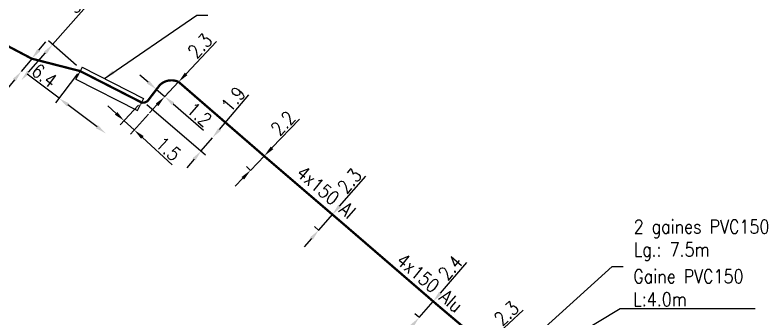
# Model space of a CAD drawing. Header units: millimetres. Extents: x 80000 to 81010, y 144000 to 145002.
# Drawn here: x 80611.1 to 80693.5, y 144741.1 to 144774.3 of the extents above; entities that cross this region are included whole.
import ezdxf
from ezdxf.enums import TextEntityAlignment as Align

# ---------------------------------------------------------------- set-up
doc = ezdxf.new("R2010")
doc.units = ezdxf.units.MM
doc.header["$PDMODE"] = 34
doc.linetypes.add('B_ST_AL', pattern=[2000, 1000, 1000])
doc.layers.get('Defpoints').update_dxf_attribs({"linetype": 'CONTINUOUS'})
doc.layers.add('B_100', color=3, linetype='CONTINUOUS')
doc.layers.add('B_400', color=7, linetype='CONTINUOUS')
doc.styles.get("Standard").update_dxf_attribs({"font": 'romans.shx', "width": 0.85})
doc.dimstyles.get("Standard").update_dxf_attribs({"dimtxt": 1.5, "dimasz": 1.2, "dimexe": 0.625, "dimexo": 0.625, "dimgap": 0.25, "dimtad": 1, "dimdec": 1, "dimzin": 0, "dimdsep": 46, "dimtxsty": 'Standard', "dimcen": -0.5, "dimadec": 0, "dimazin": 0, "dimtfac": 1, "dimtdec": 1, "dimtmove": 0, "dimatfit": 3, "dimfxl": 0, "dimtolj": 1, "dimtzin": 0, "dimarcsym": 0})

# ---------------------------------------------------------------- blocks, each defined once
blk = doc.blocks.new('*D387')
at = {"layer": 'B_100', "color": 0, "linetype": 'Continuous', "lineweight": -2, "transparency": 16777216}
for p, q in [((80613.687, 144770.457), (80614.447, 144771.385)), ((80612.926, 144769.529), (80611.78, 144768.131)), ((80611.02, 144767.203), (80608.187, 144763.745))]:
    blk.add_line(p, q, dxfattribs=at)
at = {"layer": 'B_100', "color": 0, "linetype": 'Continuous', "transparency": 16777216}
for points in [[(80613.532, 144770.584), (80613.841, 144770.331), (80612.926, 144769.529)], [(80610.865, 144767.329), (80611.175, 144767.076), (80611.78, 144768.131)]]:
    blk.add_solid(points, dxfattribs=at)
at = {"layer": 'Defpoints', "color": 0, "linetype": 'Continuous', "transparency": 16777216}
for p in [(80612.926, 144769.529), (80611.78, 144768.131), (80611.78, 144768.131)]:
    blk.add_point(p, dxfattribs=at)
at = {"layer": 'B_100', "color": 0, "linetype": 'Continuous', "transparency": 16777216, "insert": (80608.361, 144765.535), "char_height": 1.5, "attachment_point": 5, "rotation": 50.66801}
blk.add_mtext('\\A1;1.8', dxfattribs=at)
blk = doc.blocks.new('*D388')
at = {"layer": 'B_100', "color": 0, "linetype": 'Continuous', "lineweight": -2, "transparency": 16777216}
for p, q in [((80625.672, 144766.952), (80624.765, 144767.738)), ((80626.578, 144766.166), (80627.485, 144765.38)), ((80626.958, 144766.604), (80626.988, 144766.638)), ((80627.865, 144765.818), (80627.895, 144765.852)), ((80628.392, 144764.594), (80631.731, 144761.699))]:
    blk.add_line(p, q, dxfattribs=at)
at = {"layer": 'B_100', "color": 0, "linetype": 'Continuous', "transparency": 16777216}
for points in [[(80625.803, 144767.103), (80625.541, 144766.801), (80626.578, 144766.166)], [(80628.523, 144764.745), (80628.261, 144764.443), (80627.485, 144765.38)]]:
    blk.add_solid(points, dxfattribs=at)
at = {"layer": 'Defpoints', "color": 0, "linetype": 'Continuous', "transparency": 16777216}
for p in [(80626.549, 144766.132), (80627.456, 144765.346), (80627.485, 144765.38)]:
    blk.add_point(p, dxfattribs=at)
at = {"layer": 'B_100', "color": 0, "linetype": 'Continuous', "transparency": 16777216, "insert": (80631.257, 144763.434), "char_height": 1.5, "attachment_point": 5, "rotation": 319.08038}
blk.add_mtext('\\A1;1.2', dxfattribs=at)
blk = doc.blocks.new('*D389')
at = {"layer": 'B_100', "color": 0, "linetype": 'Continuous', "lineweight": -2, "transparency": 16777216}
for p, q in [((80629.821, 144767.859), (80633.153, 144771.401)), ((80627.456, 144765.346), (80628.999, 144766.985)), ((80626.634, 144764.472), (80625.811, 144763.598))]:
    blk.add_line(p, q, dxfattribs=at)
at = {"layer": 'B_100', "color": 0, "linetype": 'Continuous', "transparency": 16777216}
for points in [[(80629.675, 144767.996), (80629.966, 144767.722), (80628.999, 144766.985)], [(80626.488, 144764.609), (80626.779, 144764.335), (80627.456, 144765.346)]]:
    blk.add_solid(points, dxfattribs=at)
at = {"layer": 'Defpoints', "color": 0, "linetype": 'Continuous', "transparency": 16777216}
for p in [(80628.999, 144766.985), (80627.456, 144765.346), (80627.456, 144765.346)]:
    blk.add_point(p, dxfattribs=at)
at = {"layer": 'B_100', "color": 0, "linetype": 'Continuous', "transparency": 16777216, "insert": (80631.338, 144770.931), "char_height": 1.5, "attachment_point": 5, "rotation": 46.74498}
blk.add_mtext('\\A1;2.3', dxfattribs=at)
blk = doc.blocks.new('*D390')
at = {"layer": 'B_400', "color": 0, "linetype": 'Continuous', "lineweight": -2, "transparency": 16777216}
for p, q in [((80633.479, 144761.79), (80636.699, 144765.569)), ((80625.506, 144764.511), (80631.944, 144759.025)), ((80631.468, 144759.43), (80632.7, 144760.877)), ((80630.69, 144758.517), (80629.911, 144757.604))]:
    blk.add_line(p, q, dxfattribs=at)
at = {"layer": 'B_400', "color": 0, "linetype": 'Continuous', "transparency": 16777216}
for points in [[(80633.326, 144761.92), (80633.631, 144761.66), (80632.7, 144760.877)], [(80630.537, 144758.647), (80630.842, 144758.387), (80631.468, 144759.43)]]:
    blk.add_solid(points, dxfattribs=at)
at = {"layer": 'Defpoints', "color": 0, "linetype": 'Continuous', "transparency": 16777216}
for p in [(80626.263, 144766.363), (80625.031, 144764.917), (80632.7, 144760.877)]:
    blk.add_point(p, dxfattribs=at)
at = {"layer": 'B_400', "color": 0, "linetype": 'Continuous', "transparency": 16777216, "insert": (80634.988, 144765.103), "char_height": 1.5, "attachment_point": 5, "rotation": 49.56088}
blk.add_mtext('\\A1;1.9', dxfattribs=at)
blk = doc.blocks.new('*D391')
at = {"layer": 'B_400', "color": 0, "linetype": 'Continuous', "lineweight": -2, "transparency": 16777216}
for p, q in [((80622.154, 144763.549), (80621.269, 144764.359)), ((80624.609, 144764.455), (80622.618, 144762.278)), ((80623.04, 144762.739), (80624.147, 144761.727)), ((80625.716, 144763.443), (80623.725, 144761.266)), ((80625.032, 144760.917), (80628.306, 144757.924))]:
    blk.add_line(p, q, dxfattribs=at)
at = {"layer": 'B_400', "color": 0, "linetype": 'Continuous', "transparency": 16777216}
for points in [[(80622.289, 144763.697), (80622.019, 144763.402), (80623.04, 144762.739)], [(80625.167, 144761.065), (80624.897, 144760.77), (80624.147, 144761.727)]]:
    blk.add_solid(points, dxfattribs=at)
at = {"layer": 'Defpoints', "color": 0, "linetype": 'Continuous', "transparency": 16777216}
for p in [(80625.031, 144764.917), (80626.138, 144763.904), (80624.147, 144761.727)]:
    blk.add_point(p, dxfattribs=at)
at = {"layer": 'B_400', "color": 0, "linetype": 'Continuous', "transparency": 16777216, "insert": (80627.878, 144759.67), "char_height": 1.5, "attachment_point": 5, "rotation": 317.55866}
blk.add_mtext('\\A1;1.5', dxfattribs=at)
blk = doc.blocks.new('*D392')
at = {"layer": 'B_400', "color": 0, "linetype": 'Continuous', "lineweight": -2, "transparency": 16777216}
for p, q in [((80615.207, 144771.072), (80619.877, 144776.381)), ((80617.82, 144768.773), (80614.737, 144771.485)), ((80612.564, 144768.069), (80614.414, 144770.171))]:
    blk.add_line(p, q, dxfattribs=at)
at = {"layer": 'B_400', "color": 0, "linetype": 'Continuous', "transparency": 16777216}
for points in [[(80614.264, 144770.303), (80614.564, 144770.039), (80615.207, 144771.072)], [(80612.414, 144768.201), (80612.715, 144767.937), (80611.772, 144767.168)]]:
    blk.add_solid(points, dxfattribs=at)
at = {"layer": 'Defpoints', "color": 0, "linetype": 'Continuous', "transparency": 16777216}
for p in [(80618.289, 144768.36), (80611.772, 144767.168), (80614.854, 144764.456)]:
    blk.add_point(p, dxfattribs=at)
at = {"layer": 'B_400', "color": 0, "linetype": 'Continuous', "transparency": 16777216, "insert": (80618.079, 144775.851), "char_height": 1.5, "attachment_point": 5, "rotation": 48.66117}
blk.add_mtext('\\A1;5.2', dxfattribs=at)
blk = doc.blocks.new('*D393')
at = {"layer": 'B_400', "color": 0, "linetype": 'Continuous', "lineweight": -2, "transparency": 16777216}
for p, q in [((80615.914, 144765.2), (80612.419, 144767.826)), ((80617.914, 144767.861), (80615.538, 144764.7)), ((80620.071, 144762.076), (80616.873, 144764.479))]:
    blk.add_line(p, q, dxfattribs=at)
at = {"layer": 'B_400', "color": 0, "linetype": 'Continuous', "transparency": 16777216}
for points in [[(80616.993, 144764.639), (80616.753, 144764.319), (80615.914, 144765.2)], [(80620.191, 144762.236), (80619.951, 144761.916), (80621.03, 144761.355)]]:
    blk.add_solid(points, dxfattribs=at)
at = {"layer": 'Defpoints', "color": 0, "linetype": 'Continuous', "transparency": 16777216}
for p in [(80618.289, 144768.36), (80623.405, 144764.515), (80621.03, 144761.355)]:
    blk.add_point(p, dxfattribs=at)
at = {"layer": 'B_400', "color": 0, "linetype": 'Continuous', "transparency": 16777216, "insert": (80614.288, 144767.673), "char_height": 1.5, "attachment_point": 5, "rotation": 323.07249}
blk.add_mtext('\\A1;6.4', dxfattribs=at)
blk = doc.blocks.new('*D394')
at = {"layer": 'B_100', "color": 0, "linetype": 'Continuous', "lineweight": -2, "transparency": 16777216}
for p, q in [((80639.226, 144759.766), (80642.254, 144762.918)), ((80636.87, 144757.313), (80638.394, 144758.9)), ((80638.4, 144758.895), (80637.944, 144759.333)), ((80636.875, 144757.308), (80636.419, 144757.746)), ((80636.039, 144756.448), (80635.208, 144755.583))]:
    blk.add_line(p, q, dxfattribs=at)
at = {"layer": 'B_100', "color": 0, "linetype": 'Continuous', "transparency": 16777216}
for points in [[(80639.081, 144759.904), (80639.37, 144759.627), (80638.394, 144758.9)], [(80635.895, 144756.587), (80636.183, 144756.309), (80636.87, 144757.313)]]:
    blk.add_solid(points, dxfattribs=at)
at = {"layer": 'Defpoints', "color": 0, "linetype": 'Continuous', "transparency": 16777216}
for p in [(80638.85, 144758.462), (80636.87, 144757.313), (80637.326, 144756.875)]:
    blk.add_point(p, dxfattribs=at)
at = {"layer": 'B_100', "color": 0, "linetype": 'Continuous', "transparency": 16777216, "insert": (80640.434, 144762.467), "char_height": 1.5, "attachment_point": 5, "rotation": 46.15303}
blk.add_mtext('\\A1;2.2', dxfattribs=at)
blk = doc.blocks.new('*D395')
at = {"layer": 'B_100', "color": 0, "linetype": 'Continuous', "lineweight": -2, "transparency": 16777216}
for p, q in [((80657.669, 144743.883), (80660.575, 144747.229)), ((80655.34, 144741.203), (80656.882, 144742.977)), ((80656.846, 144743.008), (80656.41, 144743.387)), ((80655.305, 144741.234), (80654.869, 144741.613)), ((80654.553, 144740.298), (80653.766, 144739.392))]:
    blk.add_line(p, q, dxfattribs=at)
at = {"layer": 'B_100', "color": 0, "linetype": 'Continuous', "transparency": 16777216}
for points in [[(80657.518, 144744.014), (80657.82, 144743.752), (80656.882, 144742.977)], [(80654.402, 144740.429), (80654.704, 144740.166), (80655.34, 144741.203)]]:
    blk.add_solid(points, dxfattribs=at)
at = {"layer": 'Defpoints', "color": 0, "linetype": 'Continuous', "transparency": 16777216}
for p in [(80657.318, 144742.598), (80655.34, 144741.203), (80655.777, 144740.824)]:
    blk.add_point(p, dxfattribs=at)
at = {"layer": 'B_100', "color": 0, "linetype": 'Continuous', "transparency": 16777216, "insert": (80658.761, 144746.665), "char_height": 1.5, "attachment_point": 5, "rotation": 49.0164}
blk.add_mtext('\\A1;2.4', dxfattribs=at)
blk = doc.blocks.new('*D396')
at = {"layer": 'B_100', "color": 0, "linetype": 'Continuous', "lineweight": -2, "transparency": 16777216}
for p, q in [((80663.494, 144739.023), (80666.749, 144742.006)), ((80660.913, 144736.657), (80662.61, 144738.212)), ((80662.512, 144738.319), (80662.187, 144738.673)), ((80660.816, 144736.764), (80660.491, 144737.118)), ((80660.029, 144735.846), (80659.144, 144735.036))]:
    blk.add_line(p, q, dxfattribs=at)
at = {"layer": 'B_100', "color": 0, "linetype": 'Continuous', "transparency": 16777216}
for points in [[(80663.359, 144739.171), (80663.629, 144738.876), (80662.61, 144738.212)], [(80659.893, 144735.994), (80660.164, 144735.699), (80660.913, 144736.657)]]:
    blk.add_solid(points, dxfattribs=at)
at = {"layer": 'Defpoints', "color": 0, "linetype": 'Continuous', "transparency": 16777216}
for p in [(80662.934, 144737.858), (80660.913, 144736.657), (80661.238, 144736.303)]:
    blk.add_point(p, dxfattribs=at)
at = {"layer": 'B_100', "color": 0, "linetype": 'Continuous', "transparency": 16777216, "insert": (80664.904, 144741.672), "char_height": 1.5, "attachment_point": 5, "rotation": 42.5091}
blk.add_mtext('\\A1;2.3', dxfattribs=at)
blk = doc.blocks.new('*D413')
at = {"layer": 'B_100', "color": 0, "linetype": 'Continuous', "lineweight": -2, "transparency": 16777216}
for p, q in [((80646.631, 144753.391), (80649.503, 144756.687)), ((80645.874, 144752.459), (80645.371, 144752.897)), ((80644.34, 144750.763), (80645.843, 144752.486)), ((80644.372, 144750.736), (80643.869, 144751.173)), ((80643.552, 144749.858), (80642.764, 144748.953))]:
    blk.add_line(p, q, dxfattribs=at)
at = {"layer": 'B_100', "color": 0, "linetype": 'Continuous', "transparency": 16777216}
for points in [[(80646.48, 144753.523), (80646.782, 144753.26), (80645.843, 144752.486)], [(80643.401, 144749.99), (80643.703, 144749.727), (80644.34, 144750.763)]]:
    blk.add_solid(points, dxfattribs=at)
at = {"layer": 'Defpoints', "color": 0, "linetype": 'Continuous', "transparency": 16777216}
for p in [(80646.345, 144752.049), (80644.34, 144750.763), (80644.843, 144750.325)]:
    blk.add_point(p, dxfattribs=at)
at = {"layer": 'B_100', "color": 0, "linetype": 'Continuous', "transparency": 16777216, "insert": (80647.707, 144756.148), "char_height": 1.5, "attachment_point": 5, "rotation": 48.92947}
blk.add_mtext('\\A1;2.3', dxfattribs=at)

msp = doc.modelspace()

# ---------------------------------------------------------------- linework, layer by layer
at = {"layer": 'B_100', "linetype": 'B_ST_AL', "const_width": 0.25, "flags": 128}
msp.add_lwpolyline([(80664.655, 144729.599), (80663.847, 144730.48, -0.414214), (80663.871, 144731.186), (80666.605, 144733.743, 0.43996), (80666.598, 144734.48), (80662.945, 144737.846), (80657.318, 144742.598), (80647.344, 144751.193), (80638.85, 144758.462), (80628.999, 144766.985, 0.31146), (80626.954, 144766.654), (80626.549, 144766.132), (80625.695, 144765.009, -0.280062), (80624.969, 144764.724), (80618.218, 144768.172), (80612.926, 144769.529), (80609.404, 144771.38), (80590.639, 144787.459), (80581.681, 144794.741), (80577.11, 144798.355), (80561.594, 144797.313), (80553.229, 144796.434), (80544.825, 144795.906, 0.101157), (80544.428, 144795.841), (80543.874, 144795.607, -0.200047), (80542.339, 144795.498), (80534.698, 144798.873, -0.197847), (80534.171, 144799.423), (80533.98, 144800.035, 0.076784), (80533.51, 144801.06), (80531.944, 144803.099)], format="xyb", dxfattribs=at)
at = {"layer": 'B_400', "color": 7}
for p, q in [((80618.445, 144768.617), (80618.104, 144767.949)), ((80618.445, 144768.617), (80625.167, 144765.184)), ((80617.763, 144767.281), (80618.104, 144767.949)), ((80617.763, 144767.281), (80624.485, 144763.848)), ((80625.167, 144765.184), (80624.826, 144764.516)), ((80624.485, 144763.848), (80624.826, 144764.516))]:
    msp.add_line(p, q, dxfattribs=at)

# ---------------------------------------------------------------- texts
at = {"layer": 'B_100', "linetype": 'Continuous', "width": 0.85}
for s, p in [('4x150 Al', (80645.136, 144754.929)), ('4x150 Alu', (80656.493, 144745.004))]:
    msp.add_text(s, height=1.5, rotation=319.78187, dxfattribs=at).set_placement(p, align=Align.MIDDLE)
at = {"layer": 'B_400', "linetype": 'Continuous', "char_height": 1.5}
for s, insert, attachment_point in [('2 gaines PVC150 \\PLg.: 7.5m', (80678.835, 144749.654), 4), ('Gaine PVC150\\PL:4.0m', (80678.788, 144742.463), 7)]:
    msp.add_mtext(s, dxfattribs=dict(at, insert=insert, attachment_point=attachment_point))

# ---------------------------------------------------------------- dimensions: what is measured, and where the dimension line sits
at = {"layer": 'B_100', "linetype": 'Continuous'}
for base, p1, p2, angle, picture, middle, dimtype in [((80627.456, 144765.346), (80628.999, 144766.985), (80627.456, 144765.346), 226.74498, '*D389', (80632.066, 144770.246), 161), ((80611.78, 144768.131), (80612.926, 144769.529), (80611.78, 144768.131), 230.66801, '*D387', (80609.134, 144764.902), 161), ((80627.485, 144765.38), (80626.549, 144766.132), (80627.456, 144765.346), 319.08038, '*D388', (80630.602, 144762.678), 161), ((80636.87, 144757.313), (80638.85, 144758.462), (80637.326, 144756.875), 226.15303, '*D394', (80641.155, 144761.775), 161), ((80644.34, 144750.763), (80646.345, 144752.049), (80644.843, 144750.325), 228.92947, '*D413', (80648.461, 144755.491), 160), ((80655.34037, 144741.20338), (80657.31793, 144742.59831), (80655.7767, 144740.8243), 229.0164, '*D395', (80659.51551, 144746.00911), 161), ((80660.913, 144736.657), (80662.934, 144737.858), (80661.238, 144736.303), 222.5091, '*D396', (80665.58, 144740.935), 161)]:
    dim = msp.add_linear_dim(base=base, p1=p1, p2=p2, angle=angle, dimstyle='Standard', dxfattribs=at)
    dim.commit()
    dim.dimension.update_dxf_attribs({"geometry": picture, "text_midpoint": middle, "dimtype": dimtype})
at = {"layer": 'B_400', "linetype": 'Continuous'}
for base, p1, p2, angle, picture, middle in [((80611.772, 144767.168), (80618.289, 144768.36), (80614.854, 144764.456), 228.66117, '*D392', (80618.83, 144775.191)), ((80621.03, 144761.355), (80618.289, 144768.36), (80623.405, 144764.515), 323.07249, '*D393', (80613.687, 144766.874)), ((80632.7, 144760.877), (80625.031, 144764.917), (80626.263, 144766.363), 49.56088, '*D390', (80635.749, 144764.454))]:
    dim = msp.add_linear_dim(base=base, p1=p1, p2=p2, angle=angle, dimstyle='Standard', override={"dimse2": 1}, dxfattribs=at)
    dim.commit()
    dim.dimension.update_dxf_attribs({"geometry": picture, "text_midpoint": middle, "dimtype": 161})
dim = msp.add_linear_dim(base=(80624.147, 144761.727), p1=(80625.031, 144764.917), p2=(80626.138, 144763.904), angle=317.55866, dimstyle='Standard', dxfattribs=at)
dim.commit()
dim.dimension.update_dxf_attribs({"geometry": '*D391', "text_midpoint": (80627.203, 144758.932), "dimtype": 161})

# ---------------------------------------------------------------- leaders
for points in [[(80620.876, 144767.376), (80630.995, 144774.274), (80632.195, 144774.274)], [(80665.11, 144736.531), (80676.48, 144746.807), (80677.68, 144746.807)]]:
    msp.add_leader(points, dimstyle='Standard', dxfattribs=at)
at = {"layer": 'B_400', "linetype": 'Continuous', "annotation_type": 0, "has_hookline": 1, "hookline_direction": 0, "text_width": 13.357}
msp.add_leader([(80665.326, 144734.972), (80677.338, 144742.213), (80678.538, 144742.213)], dimstyle='Standard', override={"dimgap": 0.25, "dimtad": 1, "dimfxl": 1.25}, dxfattribs=at)

doc.saveas('drawing.dxf')
